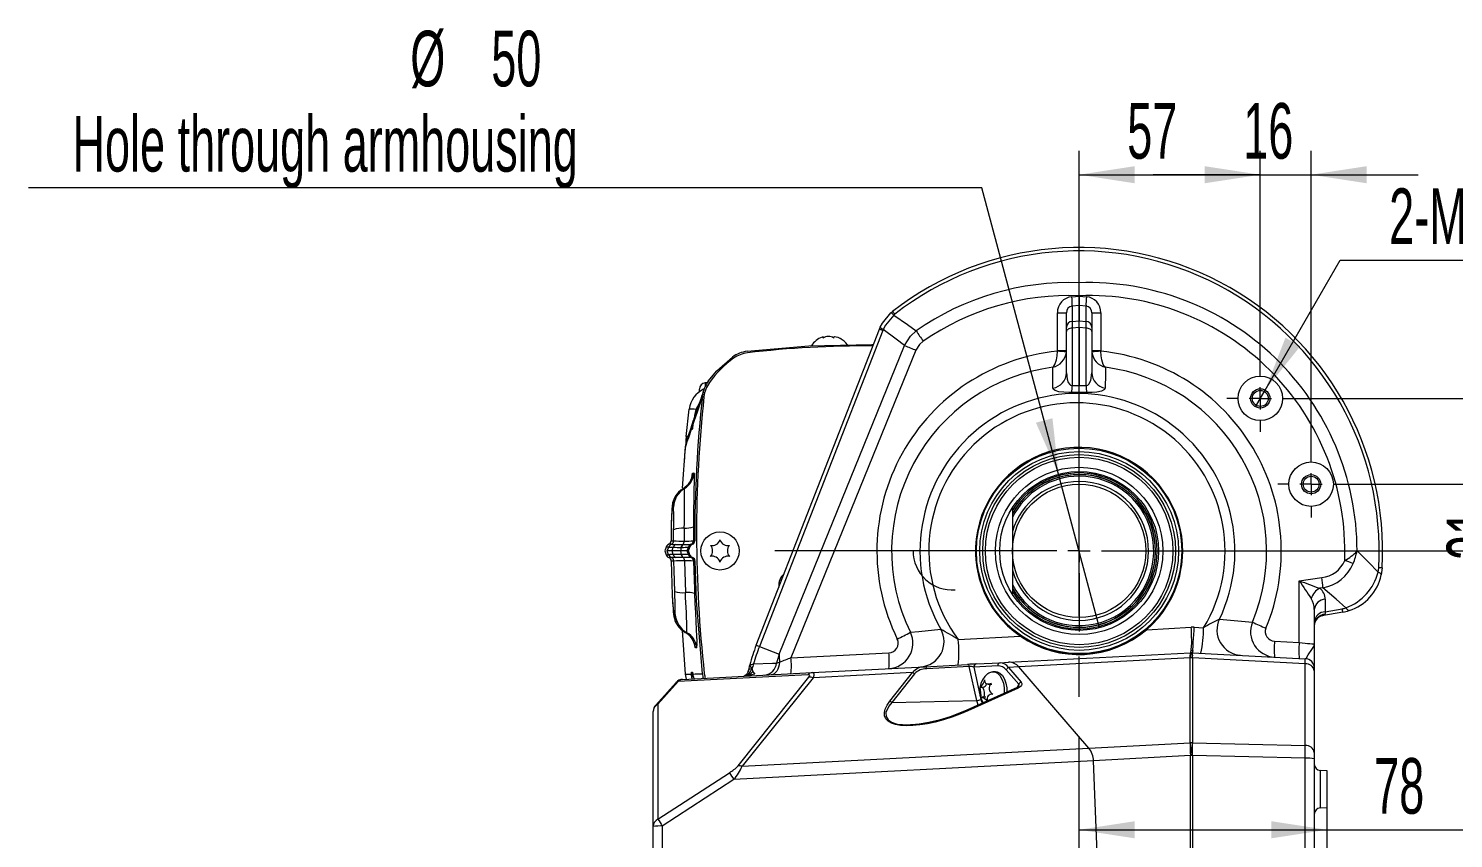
# Model space of a CAD drawing. Header units: millimetres. Extents: x 26 to 585, y 36 to 406.
# Drawn here: x 445.2 to 534.8, y 347.5 to 398.5 of the extents above; entities that cross this region are included whole.
import ezdxf

# ---------------------------------------------------------------- set-up
doc = ezdxf.new("R2010")
doc.units = ezdxf.units.MM
doc.linetypes.add('CENTERX2', pattern=[20.32, 12.7, -2.54, 2.54, -2.54])
doc.styles.add('SLDTEXTSTYLE0', font='TXT', dxfattribs={"width": 0.605})
doc.dimstyles.new('SLDDIMSTYLE10', dxfattribs={"dimtxt": 3.5, "dimasz": 3.5, "dimexe": 0, "dimexo": 0.0625, "dimgap": 0.875, "dimtad": 1, "dimtoh": 1, "dimlfac": 5, "dimrnd": 1e-09, "dimzin": 12, "dimdsep": 46, "dimtxsty": 'SLDTEXTSTYLE0', "dimsah": 1, "dimcen": 0.09, "dimadec": 0, "dimazin": 0, "dimtfac": 1, "dimtdec": 3, "dimtofl": 0, "dimtmove": 0, "dimatfit": 3, "dimfxl": 1, "dimfrac": 2, "dimtolj": 1, "dimtzin": 12, "dimarcsym": 0})
doc.dimstyles.new('SLDDIMSTYLE11', dxfattribs={"dimtxt": 3.5, "dimasz": 3.5, "dimexe": 0, "dimexo": 0.0625, "dimgap": 0.875, "dimtad": 0, "dimtih": 1, "dimtoh": 1, "dimlfac": 5, "dimrnd": 1e-09, "dimzin": 12, "dimdsep": 46, "dimtxsty": 'SLDTEXTSTYLE0', "dimblk1": 'NONE', "dimsah": 1, "dimcen": 0, "dimadec": 0, "dimazin": 0, "dimtfac": 1, "dimtdec": 3, "dimtmove": 0, "dimatfit": 3, "dimldrblk": 'NONE', "dimfxl": 1, "dimfrac": 2, "dimtolj": 1, "dimtzin": 12, "dimarcsym": 0})
doc.dimstyles.new('SLDDIMSTYLE12', dxfattribs={"dimtxt": 3.5, "dimasz": 3.5, "dimexe": 0, "dimexo": 0.0625, "dimgap": 0.875, "dimtad": 1, "dimtoh": 1, "dimlfac": 5, "dimrnd": 1e-09, "dimzin": 12, "dimdsep": 46, "dimtxsty": 'SLDTEXTSTYLE0', "dimsah": 1, "dimcen": 0.09, "dimadec": 0, "dimazin": 0, "dimtfac": 1, "dimtdec": 3, "dimtofl": 0, "dimtmove": 0, "dimatfit": 3, "dimfxl": 1, "dimfrac": 2, "dimtolj": 1, "dimtzin": 12, "dimarcsym": 0})

# ---------------------------------------------------------------- blocks, each defined once
blk = doc.blocks.new('*D56')
at = {"color": 7, "linetype": 'Continuous', "lineweight": 0, "transparency": 16777216}
for p, q in [((526.88, 334.937), (526.88, 349.528)), ((511.28, 348.028), (526.88, 348.028)), ((526.88, 348.028), (536.782, 348.028))]:
    blk.add_line(p, q, dxfattribs=at)
for points in [[(511.28, 348.028), (514.78, 347.49), (514.78, 348.567)], [(526.88, 348.028), (523.38, 348.567), (523.38, 347.49)]]:
    blk.add_solid(points, dxfattribs=at)
at = {"color": 7, "linetype": 'Continuous', "lineweight": 0, "transparency": 16777216, "insert": (529.849, 352.54), "char_height": 3.5, "attachment_point": 1, "style": 'SLDTEXTSTYLE0'}
blk.add_mtext('78', dxfattribs=at)
blk = doc.blocks.new('*D57')
at = {"color": 7, "linetype": 'Continuous', "lineweight": 0, "transparency": 16777216}
for p, q in [((505.161, 388.443), (445.164, 388.443)), ((509.988, 370.409), (505.161, 388.443)), ((512.573, 360.749), (509.988, 370.409))]:
    blk.add_line(p, q, dxfattribs=at)
blk.add_solid([(509.988, 370.409), (509.603, 373.929), (508.563, 373.651)], dxfattribs=at)
at = {"color": 7, "linetype": 'Continuous', "lineweight": 0, "transparency": 16777216, "char_height": 3.5, "attachment_point": 1, "style": 'SLDTEXTSTYLE0'}
for s, insert in [('%%c', (469.191, 398.321)), ('50', (474.288, 398.321)), (' Hole through armhousing', (447.148, 392.955))]:
    blk.add_mtext(s, dxfattribs=dict(at, insert=insert))
blk = doc.blocks.new('_NONE')
blk = doc.blocks.new('*D58')
at = {"color": 7, "linetype": 'Continuous', "lineweight": 0, "transparency": 16777216}
for p, q in [((511.28, 385.575), (511.28, 390.759)), ((522.68, 377.279), (522.68, 390.759)), ((511.28, 389.259), (522.68, 389.259))]:
    blk.add_line(p, q, dxfattribs=at)
for points in [[(511.28, 389.259), (514.78, 388.72), (514.78, 389.797)], [(522.68, 389.259), (519.18, 389.797), (519.18, 388.72)]]:
    blk.add_solid(points, dxfattribs=at)
at = {"color": 7, "linetype": 'Continuous', "lineweight": 0, "transparency": 16777216, "insert": (514.307, 393.77), "char_height": 3.5, "attachment_point": 1, "style": 'SLDTEXTSTYLE0'}
blk.add_mtext('57', dxfattribs=at)
blk = doc.blocks.new('*D59')
at = {"color": 7, "linetype": 'Continuous', "lineweight": 0, "transparency": 16777216}
for p, q in [((538.922, 369.779), (538.922, 376.51)), ((527.98, 369.779), (540.422, 369.779)), ((538.922, 365.579), (538.922, 369.779)), ((531.597, 365.579), (540.422, 365.579)), ((538.922, 365.579), (538.922, 358.848))]:
    blk.add_line(p, q, dxfattribs=at)
for points in [[(538.922, 369.779), (539.461, 373.279), (538.384, 373.279)], [(538.922, 365.579), (538.384, 362.079), (539.461, 362.079)]]:
    blk.add_solid(points, dxfattribs=at)
at = {"color": 7, "linetype": 'Continuous', "lineweight": 0, "transparency": 16777216, "insert": (534.41, 365.006), "char_height": 3.5, "attachment_point": 1, "rotation": 90, "style": 'SLDTEXTSTYLE0'}
blk.add_mtext('21', dxfattribs=at)
blk = doc.blocks.new('SW_SYMBOL_HOLE_DEPTH')
at = {"color": 0, "linetype": 'Continuous', "lineweight": 0}
for p, q in [((0, 875), (800, 875)), ((400, 875), (400, 75)), ((100, 555), (400, 75)), ((700, 555), (400, 75))]:
    blk.add_line(p, q, dxfattribs=at)
blk = doc.blocks.new('SW_SYMBOL_HOLE_SPOT')
at = {"color": 0, "linetype": 'Continuous', "lineweight": 0}
for p, q in [((0, 875), (0, 75)), ((1600, 75), (1600, 875)), ((0, 75), (1600, 75))]:
    blk.add_line(p, q, dxfattribs=at)
blk = doc.blocks.new('*D60')
at = {"color": 7, "linetype": 'Continuous', "lineweight": 0, "transparency": 16777216}
for p, q in [((522.983, 375.703), (527.703, 383.879)), ((527.703, 383.879), (584.605, 383.879)), ((522.378, 374.655), (522.983, 375.703))]:
    blk.add_line(p, q, dxfattribs=at)
blk.add_solid([(522.983, 375.703), (525.199, 378.465), (524.266, 379.003)], dxfattribs=at)
at = {"color": 7, "linetype": 'Continuous', "lineweight": 0, "transparency": 16777216, "xscale": 0.004511737089201878, "yscale": 0.004511737089201878, "zscale": 0.004511737089201878}
for name, p in [('SW_SYMBOL_HOLE_DEPTH', (541.743, 384.385)), ('SW_SYMBOL_HOLE_SPOT', (551.925, 384.385)), ('SW_SYMBOL_HOLE_DEPTH', (571.506, 384.385))]:
    blk.add_blockref(name, p, dxfattribs=at)
at = {"color": 7, "linetype": 'Continuous', "lineweight": 0, "transparency": 16777216, "char_height": 3.5, "attachment_point": 1, "style": 'SLDTEXTSTYLE0'}
for s, insert in [('2-M6', (530.791, 388.401)), ('12', (546.577, 388.401)), ('%%c', (561.056, 388.391)), ('14', (566.159, 388.401)), ('3.6', (576.341, 388.401))]:
    blk.add_mtext(s, dxfattribs=dict(at, insert=insert))
blk = doc.blocks.new('*D62')
at = {"color": 7, "linetype": 'Continuous', "lineweight": 0, "transparency": 16777216}
for p, q in [((522.68, 377.279), (522.68, 390.758)), ((525.88, 371.879), (525.88, 390.758)), ((522.68, 389.258), (515.949, 389.258)), ((522.68, 389.258), (525.88, 389.258)), ((525.88, 389.258), (532.611, 389.258))]:
    blk.add_line(p, q, dxfattribs=at)
for points in [[(522.68, 389.258), (519.18, 389.797), (519.18, 388.72)], [(525.88, 389.258), (529.38, 388.72), (529.38, 389.797)]]:
    blk.add_solid(points, dxfattribs=at)
at = {"color": 7, "linetype": 'Continuous', "lineweight": 0, "transparency": 16777216, "insert": (521.607, 393.77), "char_height": 3.5, "attachment_point": 1, "style": 'SLDTEXTSTYLE0'}
blk.add_mtext('16', dxfattribs=at)
blk = doc.blocks.new('*D63')
at = {"color": 7, "linetype": 'Continuous', "lineweight": 0, "transparency": 16777216}
for p, q in [((546.256, 375.179), (546.256, 381.91)), ((524.78, 375.179), (547.756, 375.179)), ((546.256, 369.779), (546.256, 375.179)), ((527.98, 369.779), (547.756, 369.779)), ((546.256, 369.779), (546.256, 363.048))]:
    blk.add_line(p, q, dxfattribs=at)
for points in [[(546.256, 375.179), (546.794, 378.679), (545.717, 378.679)], [(546.256, 369.779), (545.717, 366.279), (546.794, 366.279)]]:
    blk.add_solid(points, dxfattribs=at)
at = {"color": 7, "linetype": 'Continuous', "lineweight": 0, "transparency": 16777216, "insert": (541.744, 369.806), "char_height": 3.5, "attachment_point": 1, "rotation": 90, "style": 'SLDTEXTSTYLE0'}
blk.add_mtext('27', dxfattribs=at)
blk = doc.blocks.new('SW_CENTERMARKSYMBOL_14')
at = {"color": 0, "linetype": 'Continuous', "lineweight": 0}
for p, q in [((0, 1.4), (0, 19.996)), ((-1.4, 0), (-19.155, 0)), ((0, 0), (-0.7, 0)), ((0, 0), (0, 0.7)), ((0, 0), (0, -0.7)), ((0, 0), (0.7, 0)), ((1.4, 0), (20.316, 0)), ((0, -1.4), (0, -5.073))]:
    blk.add_line(p, q, dxfattribs=at)
blk = doc.blocks.new('SW_CENTERMARKSYMBOL_15')
at = {"color": 0, "linetype": 'Continuous', "lineweight": 0}
for p, q in [((0, 1.4), (0, 2.1)), ((-1.4, 0), (-2.1, 0)), ((0, 0), (-0.7, 0)), ((0, 0), (0, 0.7)), ((0, 0), (0, -0.7)), ((0, 0), (0.7, 0)), ((1.4, 0), (2.1, 0)), ((0, -1.4), (0, -2.1))]:
    blk.add_line(p, q, dxfattribs=at)
blk = doc.blocks.new('SW_CENTERMARKSYMBOL_16')
at = {"color": 0, "linetype": 'Continuous', "lineweight": 0}
for p, q in [((0, 1.4), (0, 2.1)), ((-1.4, 0), (-2.1, 0)), ((0, 0), (-0.7, 0)), ((0, 0), (0, 0.7)), ((0, 0), (0, -0.7)), ((0, 0), (0.7, 0)), ((1.4, 0), (2.1, 0)), ((0, -1.4), (0, -2.1))]:
    blk.add_line(p, q, dxfattribs=at)

msp = doc.modelspace()

# ---------------------------------------------------------------- linework, layer by layer
at = {"color": 7, "linetype": 'Continuous', "lineweight": 15}
for p, q in [((511.280059, 381.636798), (511.280059, 382.457956)), ((510.824305, 381.576866), (511.280059, 381.612554)), ((511.280059, 381.636798), (511.280059, 381.612554)), ((511.280059, 381.612554), (511.735813, 381.576866)), ((511.280059, 381.612554), (511.280059, 381.026253)), ((499.438585, 380.561441), (499.545053, 380.648985)), ((499.678388, 380.477756), (499.61785, 380.428105)), ((509.91146, 380.568579), (510.480059, 380.568579)), ((509.91146, 378.187105), (509.91146, 380.568579)), ((510.480059, 379.639864), (510.480059, 380.568579)), ((511.280059, 381.026253), (510.845197, 380.992204)), ((510.845197, 380.992204), (510.845197, 380.029648)), ((511.280059, 381.026253), (511.280059, 380.063623)), ((511.714921, 380.992204), (511.280059, 381.026253)), ((511.714921, 380.029648), (511.714921, 380.992204)), ((512.080059, 380.568579), (512.080059, 379.639864)), ((512.080059, 380.568579), (512.648657, 380.568579)), ((512.648657, 380.568579), (512.648657, 378.187105)), ((490.960224, 359.649159), (498.720254, 379.54247)), ((498.922434, 379.463598), (491.162393, 359.570265)), ((510.480059, 379.386216), (510.480059, 379.639864)), ((510.480059, 376.797408), (510.480059, 379.386216)), ((510.845197, 380.029648), (511.280059, 380.063623)), ((511.280059, 379.640892), (510.845197, 379.606902)), ((510.845197, 379.606902), (510.845197, 375.983715)), ((511.280059, 379.640892), (511.280059, 380.063623)), ((511.280059, 380.063623), (511.714921, 380.029648)), ((511.714921, 379.606902), (511.280059, 379.640892)), ((511.280059, 379.640892), (511.280059, 375.986472)), ((511.714921, 375.983715), (511.714921, 379.606902)), ((512.080059, 379.639864), (512.080059, 379.386216)), ((512.080059, 379.386216), (512.080059, 376.797408)), ((492.410477, 359.083235), (500.299386, 378.510326)), ((495.193318, 378.989503), (495.193318, 379.043475)), ((501.010196, 378.212645), (493.148234, 358.851909)), ((509.909794, 378.149822), (509.91146, 378.187105)), ((509.91146, 378.187105), (510.480059, 378.187105)), ((512.080059, 378.187105), (512.648657, 378.187105)), ((512.648657, 378.187105), (512.650324, 378.149822)), ((487.38006, 375.59621), (487.38006, 375.760242)), ((487.873359, 376.167252), (487.753552, 376.15937)), ((511.280059, 375.558153), (511.280059, 375.986472)), ((511.280059, 375.558153), (510.804593, 375.558354)), ((511.755525, 375.558354), (511.280059, 375.558153)), ((486.558398, 372.773364), (486.746753, 374.503195)), ((486.312594, 369.523093), (486.499017, 372.140869)), ((507.077336, 368.287876), (507.080059, 368.079163)), ((507.080059, 368.079163), (507.080059, 363.079153)), ((485.609215, 366.873301), (485.604189, 366.218723)), ((485.609688, 366.913043), (485.609215, 366.873301)), ((485.763233, 366.639115), (485.764252, 366.916992)), ((487.00529, 367.096878), (487.00404, 366.219774)), ((485.455241, 365.99715), (485.455556, 365.99724)), ((485.616408, 365.997851), (485.618217, 365.997612)), ((485.763518, 366.219543), (485.763233, 366.639115)), ((486.341912, 365.989111), (486.367647, 365.989134)), ((486.856548, 365.997694), (486.858245, 365.997992)), ((485.287439, 365.823686), (485.198446, 365.579165)), ((485.198446, 365.579165), (485.286109, 365.338266)), ((485.286009, 365.339696), (485.287327, 365.339257)), ((485.288708, 365.822747), (485.287316, 365.822218)), ((485.362681, 365.579165), (485.451516, 365.823284)), ((485.671984, 365.579165), (485.362681, 365.579165)), ((485.449461, 365.340687), (485.362681, 365.579165)), ((485.448592, 365.340248), (485.449461, 365.340687)), ((485.451516, 365.823284), (485.450613, 365.823828)), ((485.459633, 365.162588), (485.458927, 365.162775)), ((485.623969, 365.163222), (485.622309, 365.163013)), ((485.671984, 365.579165), (485.741619, 365.809902)), ((486.224212, 365.579165), (485.671984, 365.579165)), ((485.740636, 365.351677), (485.671984, 365.579165)), ((486.224212, 365.579165), (486.26709, 365.80421)), ((486.603709, 365.579165), (486.224212, 365.579165)), ((486.266725, 365.356028), (486.224212, 365.579165)), ((486.245215, 365.356043), (486.266725, 365.356028)), ((486.370133, 365.170039), (486.353386, 365.170039)), ((486.603709, 365.579165), (486.692859, 365.82414)), ((486.656383, 365.579165), (486.603709, 365.579165)), ((486.69054, 365.340553), (486.603709, 365.579165)), ((486.694474, 365.579165), (486.685967, 365.579165)), ((486.688558, 365.341127), (486.69054, 365.340553)), ((486.692859, 365.82414), (486.690853, 365.823492)), ((486.694474, 365.579165), (486.783866, 365.824759)), ((486.781124, 365.341089), (486.694474, 365.579165)), ((486.864714, 365.163162), (486.86301, 365.163423)), ((486.864714, 365.163162), (486.95611, 365.163401)), ((504.796555, 365.116373), (504.780059, 365.579165)), ((504.883907, 364.421904), (504.844842, 364.663742)), ((530.09801, 364.245392), (530.133579, 364.524744)), ((530.350259, 364.512637), (530.292522, 364.071369)), ((525.132395, 363.701857), (526.554879, 363.899588)), ((525.132395, 359.816812), (525.132395, 363.701857)), ((526.626766, 363.254212), (526.425854, 363.226294)), ((507.080059, 363.079153), (507.077336, 362.87044)), ((526.766304, 362.537309), (526.766304, 361.750506)), ((526.080059, 361.89194), (526.080059, 359.717473)), ((527.875703, 361.725688), (526.554197, 361.492768)), ((526.766304, 361.750506), (527.838031, 361.939415)), ((486.499017, 357.817448), (486.313105, 360.573433)), ((515.516872, 360.623374), (518.335591, 360.771097)), ((518.524001, 360.771097), (519.114066, 360.74017)), ((503.673063, 360.002659), (507.584476, 360.207654)), ((523.580253, 359.89815), (525.132395, 359.816812)), ((526.080059, 359.717473), (526.080059, 358.199142)), ((491.162393, 359.570265), (492.410477, 359.083235)), ((493.148234, 358.851909), (499.306131, 359.174631)), ((506.838585, 358.570754), (518.283256, 359.170541)), ((518.259585, 358.840383), (507.484777, 358.275696)), ((518.271466, 358.83975), (518.259585, 358.840383)), ((518.271466, 353.50094), (518.271466, 358.83975)), ((518.324171, 359.317586), (518.437962, 359.317586)), ((518.408862, 359.170541), (518.420743, 359.169923)), ((518.420743, 359.169923), (525.511461, 358.79831)), ((518.420743, 358.840823), (518.420743, 353.502013)), ((525.511461, 358.46921), (518.420743, 358.840823)), ((486.326054, 357.49574), (494.488562, 357.923522)), ((486.569703, 357.508503), (486.499017, 357.817448)), ((490.6848, 358.158216), (490.738552, 357.999369)), ((492.236231, 358.512737), (492.427651, 358.571626)), ((494.488562, 357.923522), (501.571081, 358.294703)), ((500.802697, 357.925497), (494.539866, 357.597276)), ((499.367049, 356.120668), (500.802697, 357.925497)), ((500.921728, 357.849106), (499.486081, 356.044277)), ((501.571081, 358.294703), (504.253829, 358.435295)), ((504.368915, 358.303882), (501.686167, 358.163282)), ((504.838604, 356.160126), (504.368915, 358.303882)), ((506.158037, 358.343184), (504.65683, 358.264506)), ((504.806067, 358.464241), (506.307274, 358.542904)), ((506.013759, 357.979156), (505.854055, 357.979156)), ((506.307274, 358.542904), (506.838585, 358.570754)), ((507.483864, 357.184604), (506.696529, 358.0973)), ((507.484777, 358.275696), (506.841822, 358.241997)), ((506.841822, 358.241997), (507.629156, 357.329294)), ((511.89312, 353.165425), (507.484777, 358.275696)), ((525.511461, 353.334509), (525.511461, 358.46921)), ((526.080059, 358.199142), (526.080059, 358.034588)), ((526.080059, 358.034588), (526.080059, 352.899886)), ((484.634172, 355.879351), (485.911567, 357.298039)), ((486.051919, 357.360683), (484.774523, 355.941996)), ((494.214427, 357.788466), (486.051919, 357.360683)), ((489.81392, 352.052077), (494.277567, 357.62731)), ((494.539866, 357.597276), (490.076222, 352.022037)), ((507.378247, 356.981933), (504.218193, 355.561152)), ((507.445848, 356.944218), (504.285794, 355.52343)), ((505.044713, 357.000448), (505.214181, 357.000448)), ((505.551334, 357.192755), (505.782374, 357.192755)), ((499.486081, 356.044277), (504.838604, 356.160126)), ((505.414679, 356.365576), (505.183639, 356.365576)), ((484.480057, 348.233394), (484.480057, 355.477869)), ((484.774523, 355.941996), (484.774523, 348.697521)), ((500.668151, 354.63655), (500.847536, 354.648031)), ((511.89312, 353.165425), (518.259585, 353.499077)), ((518.259585, 353.499077), (518.271466, 353.50094)), ((518.420743, 353.502013), (525.511461, 353.334509)), ((490.076222, 352.022037), (511.89312, 353.165425)), ((518.283256, 352.693602), (512.184206, 352.373972)), ((518.283256, 346.724398), (518.283256, 352.693602)), ((518.420743, 352.69548), (518.408862, 352.693602)), ((518.408862, 352.693602), (518.408862, 346.724398)), ((525.511461, 352.527961), (518.420743, 352.69548)), ((525.511461, 346.371732), (525.511461, 352.527961)), ((526.080059, 352.899886), (526.080059, 352.496609)), ((526.080059, 352.496609), (526.080059, 344.094053)), ((484.774523, 348.697521), (489.276264, 351.62054)), ((512.184206, 352.373972), (489.550401, 351.18778)), ((512.718225, 339.391775), (512.184206, 352.373972)), ((526.88006, 351.737238), (526.459124, 351.759292)), ((526.88006, 349.421084), (526.88006, 351.737238)), ((489.550401, 351.18778), (485.048656, 348.264754)), ((526.459124, 349.399023), (526.88006, 349.421084)), ((484.480057, 338.448599), (484.480057, 348.233394)), ((485.048656, 348.264754), (485.048656, 338.479951))]:
    msp.add_line(p, q, dxfattribs=at)
at = {"color": 8, "linetype": 'Continuous', "lineweight": 15}
for p, q in [((487.753552, 376.15937), (487.753552, 375.950903)), ((486.939319, 373.269215), (486.930866, 373.21724)), ((485.455556, 365.99724), (485.455934, 365.997374)), ((486.959828, 357.873931), (486.947641, 357.940219)), ((504.65683, 358.264506), (505.037102, 356.528878)), ((507.382719, 356.984354), (507.483864, 357.184604)), ((504.918271, 355.875909), (504.838604, 356.160126)), ((505.050262, 356.468811), (505.102928, 356.228433)), ((505.102928, 356.228433), (505.169283, 355.988763)), ((526.459124, 351.759292), (526.459124, 349.399023))]:
    msp.add_line(p, q, dxfattribs=at)
at = {"color": 7, "linetype": 'CENTERX2', "lineweight": 0}
msp.add_line((511.280059, 300.52092), (511.280059, 371.616287), dxfattribs=at)
at = {"color": 7, "linetype": 'Continuous', "lineweight": 15, "flags": 128}
for points in [[(498.769726, 379.660606), (498.90537, 379.922479), (499.438585, 380.561441)], [(499.61785, 380.428105), (499.08803, 379.786625), (498.949072, 379.527211)], [(499.545053, 380.648985), (499.547201, 380.646229), (499.553634, 380.637973), (499.564313, 380.624249), (499.579176, 380.605161), (499.598137, 380.580813), (499.621086, 380.551353), (499.647889, 380.516916), (499.678388, 380.477756)], [(499.61785, 380.428105), (500.46939, 379.833966), (501.031021, 379.438177)], [(498.720254, 379.54247), (498.744263, 379.601851), (498.769726, 379.660606)], [(498.720254, 379.54247), (498.723512, 379.541188), (498.733265, 379.537389), (498.749458, 379.53107), (498.771996, 379.522294), (498.800748, 379.511073), (498.835546, 379.497498), (498.876186, 379.481643), (498.922434, 379.463598)], [(498.949072, 379.527211), (498.935362, 379.495576), (498.922434, 379.463598)], [(500.299386, 378.510326), (499.77218, 378.910988), (498.949072, 379.527211)], [(500.299386, 378.510326), (500.6704, 379.097745), (501.031021, 379.438177)], [(510.845197, 379.606902), (510.772323, 379.599556), (510.703143, 379.584893), (510.64003, 379.563421), (510.585148, 379.535883), (510.540378, 379.503205), (510.507256, 379.466504), (510.486917, 379.42706), (510.480059, 379.386216)], [(512.080059, 379.386216), (512.073201, 379.42706), (512.052862, 379.466504), (512.01974, 379.503205), (511.97497, 379.535883), (511.920087, 379.563421), (511.856974, 379.584893), (511.787795, 379.599556), (511.714921, 379.606902)], [(490.390424, 378.145635), (494.264575, 378.486931), (498.230336, 378.575742), (498.341251, 378.570869)], [(495.104533, 379.042744), (495.12252, 379.050642), (495.177025, 379.060566), (495.193307, 379.043057), (495.175567, 379.000068), (495.156519, 378.972053)], [(495.85022, 378.978595), (495.860313, 379.045844), (495.910051, 379.067123), (495.995283, 379.060179), (496.099532, 379.028097), (496.22001, 378.972679), (496.278213, 378.939956)], [(501.465747, 378.77956), (501.235827, 378.576189), (501.010196, 378.212645)], [(487.938063, 376.26256), (488.475613, 376.916066), (489.463831, 377.78461)], [(509.619186, 377.137393), (509.620226, 377.138108), (509.620429, 377.138242), (509.620958, 377.138614), (509.62203, 377.13936), (509.623749, 377.140552), (509.626505, 377.142548), (509.630917, 377.145827), (509.637969, 377.15137), (509.649218, 377.160981), (509.667119, 377.178281), (509.695557, 377.211183), (509.761045, 377.316996), (509.859546, 377.607316), (509.898933, 377.855658), (509.909794, 378.149822)], [(512.940932, 377.137393), (512.939891, 377.138108), (512.939689, 377.138242), (512.93916, 377.138614), (512.938088, 377.13936), (512.936368, 377.140552), (512.933613, 377.142548), (512.929201, 377.145827), (512.922149, 377.15137), (512.910899, 377.160981), (512.892998, 377.178281), (512.86456, 377.211183), (512.799073, 377.316996), (512.700572, 377.607316), (512.661185, 377.855658), (512.650324, 378.149822)], [(509.635023, 375.831604), (509.629554, 376.251504), (509.619186, 377.137393)], [(510.480059, 376.797408), (510.520622, 376.394927), (510.597492, 376.176104), (510.691677, 376.04931), (510.740199, 376.013726), (510.791467, 375.991806), (510.845197, 375.983715)], [(511.714921, 375.983715), (511.76515, 375.990838), (511.819977, 376.013756), (511.893266, 376.07418), (512.014271, 376.302078), (512.080059, 376.797408)], [(512.940932, 377.137393), (512.936207, 376.718014), (512.925094, 375.831604)], [(487.693131, 375.810191), (487.691, 375.804484), (487.687256, 375.793949), (487.678636, 375.769079), (487.66367, 375.72553), (487.641046, 375.659503), (487.609983, 375.568725), (487.570051, 375.451959), (487.523599, 375.316083), (487.468906, 375.15606), (487.40606, 374.972142), (487.335259, 374.764919), (487.25682, 374.535285), (487.17121, 374.28464), (487.087954, 374.040827)], [(510.804593, 375.558354), (510.633268, 375.555739), (510.314836, 375.564232), (510.013737, 375.597656), (509.76706, 375.670589), (509.667329, 375.745058), (509.635023, 375.831604)], [(510.845197, 375.983715), (511.062604, 375.987604), (511.280059, 375.986472)], [(511.280059, 375.986472), (511.497514, 375.987604), (511.714921, 375.983715)], [(512.925094, 375.831604), (512.887469, 375.738755), (512.680617, 375.62827), (512.392241, 375.576258), (512.099006, 375.557862), (511.755525, 375.558354)], [(487.57169, 375.310302), (487.557462, 375.267908), (487.527883, 375.180259), (487.448994, 374.947093), (487.258274, 374.383963), (487.035528, 373.726085), (486.974746, 373.546481)], [(487.367578, 374.859512), (487.360548, 374.852538), (487.169504, 374.489389)], [(487.169504, 374.489389), (487.084447, 374.093808), (487.08814, 374.041378)], [(486.887474, 373.288527), (486.68965, 372.703574), (486.600666, 372.44048), (486.527393, 372.224137), (486.499017, 372.140869)], [(486.977883, 373.719886), (486.907272, 373.51308), (486.797137, 373.190522), (486.714365, 372.948088), (486.655686, 372.776225), (486.625554, 372.687973)], [(486.886509, 373.217702), (486.885548, 373.220742), (486.887474, 373.288527)], [(486.930866, 373.21724), (486.916287, 373.217389), (486.886509, 373.217702)], [(486.975581, 373.555675), (486.969207, 373.498693), (486.95234, 373.356916), (486.942645, 373.284139), (486.940192, 373.268485), (486.941394, 373.274244), (486.945095, 373.289086), (486.95242, 373.31263), (486.954548, 373.317458)], [(486.499017, 372.140869), (486.61935, 372.666791), (486.629613, 372.685775)], [(486.955896, 370.467663), (487.001609, 370.476946), (487.041826, 370.485112)], [(486.92669, 370.280839), (486.927003, 370.283082), (486.922685, 370.26038), (486.910552, 370.209381), (486.885291, 370.127596), (486.836089, 370.009079), (486.749362, 369.858347), (486.622382, 369.701385), (486.452434, 369.554736), (486.357981, 369.501136)], [(486.362092, 369.496345), (486.406539, 369.504586), (486.449866, 369.512632)], [(486.10967, 369.303241), (486.002153, 369.195901), (485.881303, 369.031764), (485.79344, 368.869506), (485.734858, 368.720248), (485.700714, 368.598558), (485.682439, 368.508145), (485.671692, 368.436217), (485.663362, 368.361853), (485.653717, 368.244394), (485.64269, 368.060209), (485.632854, 367.84514), (485.623412, 367.577813), (485.615643, 367.28134), (485.610109, 366.969585), (485.609535, 366.908468)], [(485.757781, 368.339814), (485.713355, 368.332408), (485.667784, 368.324831)], [(486.432495, 367.014803), (486.431213, 366.309248), (486.431565, 366.201617)], [(485.604189, 366.218723), (485.614417, 366.218783), (485.654948, 366.218984), (485.763518, 366.219543)], [(486.858245, 365.997992), (486.866752, 365.998015), (486.900093, 365.998126), (486.904409, 365.998134), (486.916747, 365.998171), (486.948466, 365.998268)], [(487.00404, 366.219774), (487.012502, 366.219804), (487.044295, 366.219975), (487.094619, 366.220236)], [(485.451516, 365.823284), (485.459659, 365.821026), (485.511525, 365.816846), (485.620536, 365.812734), (485.741619, 365.809895), (485.741614, 365.809895)], [(485.622309, 365.163013), (485.613939, 365.162991), (485.551043, 365.162812), (485.533161, 365.162767), (485.506307, 365.162708), (485.459633, 365.162588)], [(486.245215, 365.356043), (486.157822, 365.355573), (485.941958, 365.353986), (485.741522, 365.351692), (485.740636, 365.351677), (485.740645, 365.351677)], [(486.26709, 365.80421), (486.267079, 365.80421), (486.233767, 365.804158)], [(504.844842, 364.663742), (504.784408, 365.341425), (504.780059, 365.579165)], [(517.780059, 365.579165), (517.744451, 364.899732), (517.699274, 364.557564)], [(528.770637, 365.579963), (529.491978, 364.86423), (530.09801, 364.245392)], [(485.775717, 364.94334), (485.766228, 364.943288), (485.727258, 364.943102), (485.611923, 364.942513)], [(485.828564, 363.026835), (485.78723, 364.350006), (485.775717, 364.94334)], [(486.444188, 364.958569), (486.458363, 364.266872), (486.50147, 362.95817)], [(487.110524, 364.944063), (487.109592, 364.944063), (487.093933, 364.943981), (487.017475, 364.943601)], [(487.017475, 364.943601), (487.066025, 363.200687), (487.078125, 362.902939)], [(487.57169, 357.848011), (487.20018, 362.455144), (487.110524, 364.944063)], [(530.292522, 364.071369), (530.292498, 364.089206), (530.28534, 364.108406), (530.271094, 364.128865), (530.249844, 364.150449), (530.221719, 364.17304), (530.186892, 364.196479), (530.145573, 364.220641), (530.09801, 364.245392)], [(530.350259, 364.512637), (530.346768, 364.512823), (530.336315, 364.513412), (530.318959, 364.514388), (530.294806, 364.515737), (530.263992, 364.51745), (530.226698, 364.519536), (530.183144, 364.52198), (530.133579, 364.524744)], [(528.074546, 361.997843), (527.462999, 362.540468), (526.626766, 363.254212)], [(485.668583, 362.941585), (485.675071, 362.787053), (485.690298, 362.486876), (485.706998, 362.209059), (485.724364, 361.96363), (485.741897, 361.756384), (485.761242, 361.577079), (485.780375, 361.451961), (485.807119, 361.331746), (485.845588, 361.208342), (485.909697, 361.058391), (486.017676, 360.876813), (486.061001, 360.824883)], [(487.078125, 362.902939), (487.105906, 362.281941), (487.134777, 361.68766), (487.163199, 361.135557), (487.189075, 360.643104), (487.210374, 360.224321), (487.225264, 359.890677), (487.227407, 359.81594)], [(485.767685, 361.60104), (485.817986, 361.591592), (485.867169, 361.582339)], [(526.551601, 361.492082), (526.555458, 361.492976), (526.554706, 361.492887)], [(526.749946, 361.604109), (526.712205, 361.545503), (526.589625, 361.499652), (526.554197, 361.492768)], [(526.766304, 361.750506), (526.759979, 361.693904), (526.754514, 361.644983), (526.749946, 361.604109)], [(527.875703, 361.725688), (527.875096, 361.72913), (527.873278, 361.739442), (527.87026, 361.756563), (527.866062, 361.78039), (527.860705, 361.810781), (527.854221, 361.847564), (527.846648, 361.890532), (527.838031, 361.939415)], [(528.269896, 361.823082), (528.251926, 361.821152), (528.231841, 361.826181), (528.209761, 361.838139), (528.185824, 361.856952), (528.160174, 361.882508), (528.132964, 361.914649), (528.104365, 361.953161), (528.074546, 361.997843)], [(500.666942, 360.456005), (501.201706, 360.507749), (502.578857, 360.649779)], [(520.111686, 361.293033), (520.811996, 361.222759), (522.18213, 361.094519)], [(486.597492, 360.433005), (486.547131, 360.441491), (486.49562, 360.450171)], [(490.960224, 359.649159), (491.011962, 359.62896), (491.162393, 359.570265)], [(525.132395, 359.816812), (525.319864, 359.797157), (525.498718, 359.778419), (525.662537, 359.761253), (525.805433, 359.746262), (525.922276, 359.734021), (526.008869, 359.724939), (526.062099, 359.719358), (526.080059, 359.717473)], [(525.511461, 358.79831), (525.579164, 358.858347), (525.691895, 359.03015), (525.933745, 359.373212), (526.050456, 359.574422), (526.071539, 359.641731), (526.080055, 359.716154), (526.080059, 359.717473)], [(487.221103, 359.48056), (487.164777, 359.489202), (487.117242, 359.496489)], [(518.283657, 359.170571), (518.302861, 359.208092), (518.324171, 359.317586)], [(518.437962, 359.317586), (518.425098, 359.207287), (518.408862, 359.170541)], [(486.885807, 357.827425), (486.882847, 357.895851), (486.885207, 357.940696)], [(486.885207, 357.940696), (486.905597, 357.94054), (486.947641, 357.940219)], [(486.933334, 357.526302), (486.892479, 357.751347), (486.885807, 357.827425)], [(486.947641, 357.940219), (486.953076, 357.925132), (486.96894, 357.829735)], [(490.441684, 357.9612), (490.439013, 357.951477), (490.41092, 357.889533), (490.324497, 357.783042), (490.233466, 357.718229), (490.181279, 357.696451), (490.184533, 357.696809)], [(490.877517, 357.830263), (490.389038, 357.715629), (490.202394, 357.698895)], [(490.443681, 357.967935), (490.448434, 357.987284), (490.503933, 358.110547), (490.549693, 358.153984), (490.645455, 358.171604), (490.6848, 358.158216)], [(490.553051, 358.408734), (490.552846, 358.407959), (490.550764, 358.382031), (490.602112, 358.279146), (490.700664, 358.165905)], [(490.700664, 358.165905), (490.706073, 358.112491), (490.738552, 357.999369)], [(490.738552, 357.999369), (490.767842, 357.944272), (490.877517, 357.830263)], [(490.794683, 358.469367), (491.981264, 358.505592), (492.236231, 358.512737)], [(492.427651, 358.571626), (492.404957, 358.413912), (492.367273, 358.266391), (492.315632, 358.133063), (492.251439, 358.017608), (492.176451, 357.923135), (492.092714, 357.852265), (492.002513, 357.806898), (491.90831, 357.788302)], [(494.488562, 357.923522), (494.559888, 357.905745), (494.59276, 357.843719), (494.586008, 357.739664), (494.539866, 357.597276)], [(504.806067, 358.464241), (504.752602, 358.461439), (504.689714, 358.458139), (504.619663, 358.454466), (504.544965, 358.450554), (504.468302, 358.446538), (504.39243, 358.44256), (504.320073, 358.438767), (504.253829, 358.435295)], [(505.544781, 357.86362), (505.607998, 357.907399), (505.784628, 357.973598), (505.96562, 357.964769), (506.139602, 357.881427), (506.295643, 357.728824), (506.423936, 357.516549), (506.516422, 357.257947), (506.567289, 356.96926), (506.573341, 356.668636), (506.569907, 356.618501)], [(506.013759, 357.979156), (506.125325, 357.964769), (506.299307, 357.881427), (506.455347, 357.728824), (506.583641, 357.516549), (506.676126, 357.257947), (506.726993, 356.96926), (506.734224, 356.692374)], [(494.277567, 357.62731), (494.322933, 357.69967), (494.327393, 357.751764), (494.290788, 357.781723), (494.214427, 357.788466)], [(505.755508, 357.243135), (505.590915, 357.195355), (505.484187, 357.200242), (505.402869, 357.243836), (505.358584, 357.3163), (505.348447, 357.413925), (505.355872, 357.465066)], [(507.629156, 357.329294), (507.659333, 357.282996), (507.673975, 357.232451), (507.672555, 357.1795), (507.655126, 357.12602), (507.622314, 357.073948), (507.575295, 357.025161), (507.515761, 356.981382), (507.445848, 356.944218)], [(504.285794, 355.52343), (503.777579, 355.308398), (503.259967, 355.115875), (502.741046, 354.948863), (502.228929, 354.809977), (501.731617, 354.701377), (501.256884, 354.62477), (500.812149, 354.581356), (500.404363, 354.571797), (500.039899, 354.596257), (499.724453, 354.654349), (499.462956, 354.745172), (499.259493, 354.867294), (499.117246, 355.018817), (499.038437, 355.19737), (499.024296, 355.40016), (499.075049, 355.624005), (499.189898, 355.865441), (499.367049, 356.120668)], [(505.124475, 356.31518), (505.16195, 356.362976), (505.220317, 356.358073), (505.300253, 356.31448), (505.38706, 356.242023), (505.480428, 356.144391), (505.490139, 356.133021)], [(504.218193, 355.561152), (503.860864, 355.407312), (503.165336, 355.145141), (502.475767, 354.932293), (501.820572, 354.775227), (501.223309, 354.675546), (500.751272, 354.63272), (500.66843, 354.631983)]]:
    msp.add_lwpolyline(points, dxfattribs=at)
at = {"color": 8, "linetype": 'Continuous', "lineweight": 15, "flags": 128}
for points in [[(487.041826, 370.485112), (487.05037, 370.434962), (487.053227, 370.292567)], [(486.69054, 365.340553), (486.736907, 365.340814), (486.749282, 365.340903), (486.77316, 365.341045)], [(507.445848, 356.944218), (507.427936, 356.962606), (507.411109, 356.975518), (507.395932, 356.982529), (507.382915, 356.983386), (507.378247, 356.981933)], [(499.486081, 356.044277), (499.296365, 355.799474), (499.126186, 355.404518), (499.134911, 355.16715), (499.265414, 354.948461), (499.471312, 354.80465), (499.831448, 354.685224), (500.498122, 354.625679), (500.668151, 354.63655)], [(504.285794, 355.52343), (504.267882, 355.541825), (504.251056, 355.554737), (504.235878, 355.561748), (504.22286, 355.562605), (504.218161, 355.561137)]]:
    msp.add_lwpolyline(points, dxfattribs=at)
at = {"color": 7, "linetype": 'Continuous', "lineweight": 15}
for centre, radius in [((522.680056, 375.179156), 1.399996), ((522.680058, 375.179157), 0.605), ((522.68006, 375.179163), 0.500001), ((511.280059, 365.579161), 6.463816), ((511.280059, 365.579156), 6.256721), ((511.280059, 365.579163), 6.068782), ((511.280059, 365.57916), 5.9), ((511.280058, 365.579164), 5.26795), ((511.280059, 365.579157), 5.000001), ((525.880063, 369.77915), 1.400001), ((525.880058, 369.779155), 0.605001), ((511.28006, 365.579158), 4.200001), ((525.88006, 369.779161), 0.5), ((488.680059, 365.579161), 1.199999)]:
    msp.add_circle(centre, radius, dxfattribs=at)
for centre, radius, start, end in [((511.280059, 365.579157), 19.1, 356.79900252, 127.90820666), ((511.280059, 365.579162), 18.882983, 356.79896915, 127.90820335), ((510.689637, 365.559485), 16.908783, 87.99893435, 124.83526451), ((511.875963, 365.573794), 16.894675, 0.02092058, 92.02133875), ((510.637204, 365.560755), 16.088892, 87.71005541, 124.75364313), ((510.911703, 380.580379), 1.000312, 95.01237871, 180.67591021), ((506.482552, 381.129017), 4.36479, 358.20378975, 5.88919686), ((511.927688, 365.573919), 16.07593, 357.9003296, 92.30882074), ((516.077563, 381.129016), 4.364786, 174.11079787, 181.79621054), ((511.648415, 380.580379), 1.000312, 359.32409308, 84.98761869), ((499.289753, 380.174167), 0.414888, 37.73896646, 68.97790532), ((510.8886, 380.585617), 0.408897, 96.09333015, 182.38820659), ((511.671518, 380.585617), 0.408896, 357.61178283, 83.90668156), ((499.096452, 379.91262), 0.412627, 217.64414298, 249.07328572), ((513.49735, 387.193923), 14.681994, 211.88721142, 214.96721465), ((510.874842, 379.63596), 0.394803, 94.30641403, 179.43346931), ((518.318895, 379.818275), 7.476687, 178.37997851, 181.62002149), ((504.241228, 379.818275), 7.476682, 358.37997751, 1.62002249), ((511.685275, 379.63596), 0.394803, 0.56651968, 85.69359812), ((497.612768, 318.479582), 59.999504, 89.34000289, 96.89286389), ((495.555016, 377.815546), 1.307677, 110.15863595, 148.91323277), ((495.508012, 378.483078), 0.602199, 55.37069038, 125.70987721), ((495.71176, 377.90985), 1.173729, 32.55819445, 63.00608932), ((512.852082, 407.48651), 31.578306, 246.57738448, 247.97564492), ((493.379215, 372.339996), 6.599892, 125.64868796, 144.35119944), ((490.630363, 376.160224), 1.999857, 96.89087059, 125.68356036), ((490.640068, 376.159143), 1.900018, 96.89300636, 125.64880967), ((511.190901, 365.579128), 12.635805, 95.81904654, 206.04627562), ((509.377879, 378.215131), 1.104423, 282.62044092, 353.82467432), ((507.257512, 347.060682), 31.202071, 84.07961741, 85.12377973), ((515.302617, 347.060561), 31.202193, 94.8762217, 95.92038005), ((513.182239, 378.215131), 1.104423, 186.17533164, 257.37956086), ((511.369201, 365.579103), 12.635833, 337.39605172, 84.18089195), ((511.138804, 365.579021), 11.657839, 97.48991373, 206.06867895), ((509.495341, 376.806406), 0.984759, 278.15459967, 359.47643872), ((513.064777, 376.806406), 0.984759, 180.52355613, 261.84541526), ((511.421281, 365.578979), 11.657884, 337.3766321, 82.50995297), ((488.335356, 374.312725), 1.599981, 115.33088836, 173.16300742), ((487.780066, 375.760242), 0.400007, 93.80055486, 179.99961057), ((489.559651, 375.092059), 1.999904, 144.17740791, 173.73502584), ((489.560014, 375.079179), 1.899953, 144.35073921, 173.81155988), ((508.930484, 375.95187), 1.914978, 348.14157672, 0.95282644), ((513.629632, 375.95187), 1.914976, 179.04716815, 191.85842984), ((567.094424, 366.579176), 80.000611, 173.73435903, 180.25707111), ((567.105441, 366.670375), 79.899961, 173.81119974, 186.32360678), ((511.176224, 365.579043), 9.910215, 334.37469182, 209.82761657), ((511.144828, 365.579116), 9.323312, 328.7337464, 216.73534856), ((486.906391, 372.912031), 1.599152, 80.52988786, 95.72919013), ((489.108492, 373.317422), 2.146006, 159.15668235, 173.87273918), ((488.436746, 373.198812), 1.551868, 154.52987772, 176.68582936), ((483.342132, 373.863079), 3.646384, 349.79807671, 355.01900625), ((566.182414, 364.978811), 80.004618, 174.40901646, 175.51014049), ((511.280058, 365.57916), 6.52, 310.52788818, 235.47212287), ((485.757774, 370.532955), 1.1999, 300.24115164, 356.88073297), ((485.843566, 370.548101), 1.199914, 300.35035387, 356.9909096), ((511.280058, 365.579161), 4.910001, 0.00002968, 148.96851834), ((511.28006, 365.579161), 4.809999, 0.0000321, 150.83045124), ((511.280059, 365.579161), 4.800001, 208.95503884, 90.00000143), ((511.280059, 365.579166), 4.799995, 90.00000324, 151.04508179), ((487.067179, 368.286968), 1.399907, 120.24288757, 178.45015325), ((487.157261, 368.304586), 1.399923, 120.35194433, 178.55802825), ((361.128588, 369.135198), 125.321847, 359.03053239, 0.17255927), ((973.838553, 361.392322), 486.866684, 178.95253696, 179.32865711), ((511.280061, 365.579158), 4.699999, 206.66859836, 90.00002209), ((511.280062, 365.579146), 4.700011, 90.00003513, 153.33114089), ((511.280059, 365.579162), 4.373207, 196.17944788, 90.00000186), ((511.280062, 365.579161), 4.373207, 90.00003923, 163.82065581), ((498.478948, 367.090555), 12.870485, 174.49689175, 180.79025811), ((460.639124, 367.514151), 25.132224, 358.63848269, 1.88266265), ((486.327854, 365.398093), 1.620092, 86.29673258, 110.35786299), ((486.525359, 368.406482), 1.394774, 266.18239642, 290.12637458), ((485.569004, 365.719879), 0.299702, 112.30808965, 160.03359252), ((485.570585, 365.720199), 0.299952, 112.47193875, 160.00830256), ((485.732509, 365.721248), 0.29998, 112.76969817, 160.00411694), ((485.733445, 365.720558), 0.300061, 112.5826, 159.97994723), ((485.363844, 366.219168), 0.240023, 292.46455399, 359.9897779), ((485.36421, 366.219133), 0.23998, 292.47102007, 359.90219485), ((485.727248, 301.692987), 64.304959, 90.09875779, 90.24174124), ((485.523505, 366.219155), 0.240013, 292.77260625, 0.09267594), ((485.862275, 370.896958), 4.905421, 267.14820695, 270.41624978), ((486.012162, 365.73535), 0.280627, 114.02428912, 164.59358683), ((486.340167, 375.252415), 9.05126, 266.3472588, 270.57857637), ((486.579153, 445.77876), 79.790002, 269.51080709, 269.8296417), ((486.499827, 365.772682), 0.267915, 126.11582523, 173.25312139), ((486.531461, 365.780254), 0.265454, 128.10530951, 174.82219022), ((486.172857, 366.185597), 0.259204, 310.70846495, 3.54324543), ((486.43025, 376.378707), 10.389762, 269.65476406, 272.35154122), ((486.520514, 372.431025), 6.230043, 269.18194135, 274.45131828), ((486.971931, 365.722043), 0.298825, 112.71327352, 160.15404101), ((486.974728, 365.721589), 0.299945, 112.85175034, 160.00730165), ((487.065257, 365.722645), 0.299346, 112.96406828, 160.05467133), ((486.764035, 366.219153), 0.240005, 292.67239437, 0.14820745), ((486.854623, 366.219158), 0.239998, 293.01776983, 0.25733781), ((488.198413, 366.4134), 0.500003, 255.57321576, 344.42652124), ((487.716809, 365.579165), 0.499971, 315.56997851, 44.43002149), ((489.161708, 366.413404), 0.500006, 195.57380351, 284.42645949), ((489.643337, 365.579165), 0.499991, 135.57219016, 224.42780984), ((485.567738, 365.442088), 0.299759, 199.97314215, 248.71577369), ((484.739826, 467.562581), 102.22479, 270.30686954, 270.39725786), ((485.569192, 365.441801), 0.299938, 199.99182709, 248.57580715), ((486.160065, 247.368844), 118.457108, 90.34315271, 90.4214652), ((485.730533, 365.442842), 0.300027, 199.99569535, 248.85609206), ((485.720533, 362.021417), 3.330321, 89.65414661, 94.66875818), ((485.731345, 365.44334), 0.299993, 200.00999053, 249.0270371), ((485.371928, 364.939168), 0.240019, 0.79861796, 68.56707413), ((485.535781, 364.939184), 0.239972, 0.99233982, 68.86430996), ((485.87299, 358.903087), 6.265085, 89.7423097, 92.27796376), ((486.009356, 365.424699), 0.278465, 195.20241194, 247.13782036), ((486.24369, 387.739454), 21.935298, 268.68845734, 269.97408024), ((486.580711, 258.908499), 106.261783, 90.1225721, 90.36640832), ((486.508685, 365.384809), 0.265036, 186.23107985, 234.12956163), ((486.342304, 361.517335), 3.839437, 84.82582867, 91.12793365), ((486.529053, 365.380139), 0.263433, 185.25132996, 232.89616463), ((486.290584, 369.954047), 4.149903, 269.67562891, 275.53493322), ((486.188979, 364.974216), 0.255688, 356.49170774, 49.98426501), ((486.458671, 353.403692), 11.76668, 88.0307542, 90.43112088), ((486.969728, 365.44267), 0.298944, 199.85687334, 249.08489616), ((486.972401, 365.4431), 0.299936, 199.992407, 248.95911966), ((487.062517, 365.443196), 0.299346, 199.94381461, 249.17803909), ((486.777534, 364.939179), 0.239982, 1.05583628, 69.13439185), ((486.870579, 364.939161), 0.239996, 1.17075447, 69.12129014), ((488.198411, 364.744934), 0.499999, 15.57143786, 104.42671262), ((489.161715, 364.744919), 0.500011, 75.57462571, 164.42722381), ((503.280055, 365.57916), 2.449996, 179.99991603, 274.64105288), ((511.280058, 365.579166), 4.910001, 210.80593171, 359.99996957), ((511.28006, 365.579155), 4.809999, 209.16954876, 0.0001099), ((511.280075, 365.579153), 6.499984, 310.89601895, 0.00009578), ((526.384631, 365.620368), 1.729181, 275.65024533, 338.43974301), ((526.862984, 367.267714), 2.547085, 296.33262343, 318.49995536), ((517.599046, 336.352061), 30.460988, 68.97791754, 70.0490187), ((524.79724, 366.367693), 4.050729, 337.01054934, 348.78644743), ((566.086371, 366.218571), 80.484565, 180.90844498, 182.26849969), ((486.317083, 355.85904), 9.100417, 89.19972279, 93.41042746), ((486.556053, 358.256993), 6.70251, 86.05244936, 90.95630491), ((493.277156, 363.438466), 0.899988, 128.94934206, 188.43106637), ((526.146702, 365.793363), 2.584134, 280.70623166, 337.04750795), ((526.924027, 365.068287), 3.278921, 290.54135158, 345.46536921), ((607.232546, 585.004774), 236.041131, 249.64588165, 249.98040022), ((873.241717, 598.445373), 419.862618, 213.993304, 214.17800206), ((526.898027, 362.290539), 1.048135, 116.77511373, 163.91619268), ((525.893053, 362.534413), 0.873255, 0.1900045, 52.40103448), ((516.759141, 362.481773), 9.897812, 4.47599029, 8.23568224), ((527.352894, 364.681995), 3.002379, 287.78375736, 348.26526749), ((497.818727, 363.185899), 12.154809, 180.72172317, 187.49209867), ((486.337263, 364.680501), 1.730141, 252.90109611, 275.44611733), ((464.587456, 361.736387), 21.28027, 359.58523028, 3.47658137), ((486.648754, 361.457952), 1.507431, 73.45093438, 95.60702452), ((429.563549, 359.528657), 57.041112, 0.90842337, 3.44690374), ((524.862293, 361.928087), 1.218303, 358.29980891, 32.40176611), ((526.789525, 361.825078), 0.712609, 91.86734357, 174.61621388), ((487.165368, 361.679439), 1.39988, 183.21050428, 241.41692912), ((487.264684, 361.663661), 1.399879, 183.33033246, 241.53596717), ((526.789523, 361.038278), 0.712606, 91.867189, 174.61702866), ((526.84491, 360.844884), 0.765141, 97.12952885, 178.42344279), ((526.707968, 360.885989), 0.625939, 104.46643066, 180.74443832), ((527.525675, 363.711757), 1.799656, 279.9951207, 287.75735726), ((527.354393, 364.682072), 3.001994, 280.00037114, 287.75606333), ((501.184333, 359.872697), 1.596419, 274.18705541, 29.12822714), ((482.599972, 325.619121), 40.327445, 58.49657005, 60.30277716), ((511.280057, 365.579162), 6.500004, 231.63964867, 313.43151836), ((511.280009, 365.580101), 6.520748, 235.47716933, 310.52284173), ((518.429796, 358.971732), 1.80183, 87.00304318, 92.99695682), ((494.045011, 359.451061), 24.326422, 0.68317551, 3.11059623), ((494.080794, 361.998982), 24.474029, 354.70661158, 357.12420928), ((511.359548, 360.745288), 7.75452, 348.07046759, 359.96218094), ((523.494533, 354.012302), 8.028244, 114.92100003, 123.06786231), ((521.549196, 360.602597), 1.594721, 154.34504906, 265.92712905), ((523.66539, 360.49652), 1.599269, 158.04239033, 266.94844569), ((529.780371, 377.335085), 17.930121, 244.92718944, 247.8992102), ((523.596888, 360.502039), 0.604119, 158.60619483, 268.42214326), ((485.921577, 359.39657), 1.199833, 4.77696359, 61.41672089), ((485.981599, 359.444182), 1.124297, 13.75490713, 61.94764985), ((486.025647, 359.378214), 1.199829, 4.89330412, 61.53610835), ((502.04529, 355.323404), 11.899195, 158.68265185, 164.97210676), ((499.220618, 359.773132), 1.599427, 273.06476499, 25.27404856), ((499.292099, 359.776882), 0.602414, 271.33474747, 24.92783952), ((493.092607, 374.194938), 15.688494, 295.46647648, 298.86814197), ((496.016397, 359.203759), 7.698232, 354.04328919, 5.95671081), ((511.638894, 360.250506), 6.750057, 352.05576568, 355.67207015), ((518.410076, 358.640756), 1.101098, 87.89871118, 92.10128882), ((511.811419, 359.724916), 6.63905, 356.48248177, 0.13978954), ((528.365577, 359.398834), 4.811304, 174.04313669, 185.95686331), ((529.91741, 359.3175), 4.810996, 174.04279858, 185.95720142), ((502.046896, 355.322868), 11.683867, 158.68306204, 164.37721073), ((507.386209, 354.199868), 15.751911, 161.94436507, 164.10950266), ((496.279211, 358.960436), 3.871136, 178.20015608, 185.76440326), ((531.419297, 259.394096), 106.567026, 111.04657293, 111.46227114), ((488.363125, 358.352594), 4.811089, 354.04287008, 5.95712992), ((494.520368, 358.675312), 4.811741, 354.04363488, 5.95636512), ((519.240599, 358.935977), 0.985661, 166.23288405, 185.56556031), ((518.693637, 358.842958), 0.434059, 131.00105968, 180.33980069), ((518.705511, 358.842342), 0.434053, 131.00064339, 180.34215843), ((518.357945, 357.192862), 1.649157, 87.81770947, 93.00586855), ((518.346059, 357.972574), 1.199615, 86.9990353, 93.0009647), ((516.159713, 359.005373), 2.26701, 355.83755325, 4.16244675), ((525.480072, 358.199148), 0.599986, 359.99951598, 87.0012553), ((520.989468, 358.63376), 4.524985, 357.9159958, 2.0840042), ((484.508048, 442.511791), 84.717741, 271.34664368, 271.60832195), ((485.210927, 357.560819), 1.778104, 7.01275122, 10.19131313), ((483.406827, 485.256412), 127.476455, 271.60124169, 271.87227951), ((488.569193, 358.01232), 1.610635, 186.50917728, 196.32232653), ((489.559823, 358.066313), 2.000081, 186.2660744, 194.55251464), ((489.579776, 358.079107), 1.899713, 186.32293182, 195.98884227), ((490.147222, 358.425932), 0.729127, 274.33957329, 324.19477923), ((501.950422, 355.346855), 11.80149, 164.96265879, 167.16774644), ((485.506348, 379.032451), 21.232214, 283.75029235, 284.42256182), ((491.032699, 357.46063), 0.779525, 115.2105355, 116.50633179), ((489.680429, 358.64829), 1.128528, 334.69436997, 350.87749607), ((491.395933, 358.605074), 0.845356, 277.72438187, 353.72916445), ((494.517261, 357.519524), 0.405016, 94.06339858, 138.39232753), ((501.555553, 357.342844), 0.951985, 89.06539017, 142.26288547), ((500.696906, 357.629722), 0.314125, 44.29854912, 70.31917908), ((501.66269, 357.133318), 1.030232, 88.69423454, 135.990026), ((501.543103, 358.154101), 0.143358, 3.67190857, 78.74591845), ((504.225848, 358.29469), 0.143362, 3.67609428, 78.74495269), ((504.415825, 357.574593), 0.730796, 70.74431075, 93.68035959), ((504.83695, 358.285545), 0.181345, 99.80514644, 186.66239718), ((506.372898, 356.779684), 1.361707, 127.78229054, 214.19291076), ((506.338122, 358.364236), 0.181312, 99.79581006, 186.66763418), ((506.179865, 357.678389), 0.665153, 39.03508326, 91.88056816), ((506.304092, 357.911997), 0.630915, 31.53709877, 89.71098284), ((506.959161, 357.978882), 0.288094, 114.03508781, 155.72993274), ((506.864764, 357.772962), 0.798221, 39.03668898, 91.879406), ((506.864764, 357.772962), 0.798221, 39.03668898, 91.879406), ((525.56, 357.943464), 0.527982, 9.93839415, 95.27486205), ((486.059916, 357.154218), 0.20662, 92.21807161, 135.88795444), ((486.357453, 356.896556), 0.600003, 92.9997921, 137.99950873), ((486.354724, 357.091802), 0.404954, 94.05980754, 138.39591857), ((494.349124, 357.091836), 0.540234, 69.32460255, 97.61155941), ((504.455174, 357.738319), 0.941236, 308.44162605, 343.12330175), ((518.199631, 358.266778), 13.220002, 185.49387489, 188.48929182), ((504.6194, 356.582854), 0.714663, 342.3002455, 35.819931), ((505.167987, 357.302492), 0.305556, 278.69539614, 342.43932115), ((506.054104, 356.931643), 0.431495, 133.78908082, 240.1944633), ((507.299715, 357.199164), 0.23099, 289.87578371, 324.60734227), ((507.746512, 357.066156), 0.288122, 114.03631619, 155.72584593), ((499.261032, 355.824542), 0.314532, 44.31569101, 70.30203719), ((504.822782, 356.766927), 0.607006, 271.49364679, 297.48528091), ((505.789571, 356.262504), 0.298944, 80.3608827, 200.60100062), ((485.011626, 355.46609), 0.5317, 116.48319153, 178.7305456), ((485.080101, 355.477859), 0.600043, 138.00149919, 179.9989659), ((484.782598, 355.73536), 0.206794, 92.2378987, 135.86869338), ((504.203995, 350.477613), 14.376677, 8.86679557, 12.13198106), ((535.483368, 353.602147), 17.224092, 180.34286424, 183.02366989), ((518.35798, 351.84917), 1.654034, 87.82536306, 92.99821496), ((504.21376, 350.479042), 14.378838, 8.86726003, 12.13189644), ((501.691922, 353.098746), 16.733681, 358.61909047, 1.38090953), ((525.559989, 352.808748), 0.527995, 9.93971523, 95.27354098), ((492.046731, 352.931235), 33.46716, 359.30957843, 0.69042157), ((510.889611, 352.347093), 1.294874, 1.18946522, 39.19626358), ((510.889611, 352.347093), 1.294874, 1.18946522, 39.19626358), ((518.346059, 328.801395), 23.89229, 89.84939214, 90.15060786), ((525.648397, 349.839728), 2.691719, 80.77182363, 92.91608602), ((487.991395, 353.772072), 2.505988, 300.84512961, 316.65783478), ((504.661206, 361.063107), 18.051551, 211.5396807, 213.16571926), ((486.502592, 353.691612), 3.944402, 320.59625878, 334.95834246), ((489.885457, 351.516539), 0.540295, 69.32453256, 97.60850855), ((526.480056, 352.15874), 0.399997, 179.99865844, 267.00048026), ((526.480056, 348.999575), 0.399997, 92.99951973, 180.0004878), ((485.011648, 348.221601), 0.531722, 116.48465674, 178.72908039), ((484.911865, 345.5745), 2.693729, 87.08920743, 99.2243799), ((500.146951, 358.131861), 18.036583, 211.5382012, 213.16560296)]:
    msp.add_arc(centre, radius, start, end, dxfattribs=at)
at = {"color": 8, "linetype": 'Continuous', "lineweight": 15}
for centre, radius, start, end in [((487.284669, 373.179174), 0.40002, 146.77123308, 174.47301257), ((487.228342, 373.251123), 0.342914, 141.67003811, 173.73786617), ((486.628944, 372.558334), 0.226307, 84.79023317, 108.16319131), ((487.80566, 370.224956), 0.883744, 164.0597983, 176.70069111), ((487.048892, 321.388198), 44.437369, 90.35024239, 90.45906016), ((488.265786, 359.873132), 1.208724, 184.58946316, 198.15589349), ((486.000869, 359.671242), 1.235043, 351.1183706, 6.72823164), ((487.283403, 357.979136), 0.400047, 185.51402614, 222.5993596), ((487.205659, 357.868416), 0.322469, 187.30299188, 231.81294086), ((490.01031, 358.387877), 0.712518, 284.16552343, 341.1965078), ((507.39965, 357.122009), 0.104928, 327.41407643, 36.6228865)]:
    msp.add_arc(centre, radius, start, end, dxfattribs=at)

# ---------------------------------------------------------------- block references
at = {"color": 7, "linetype": 'Continuous', "lineweight": 0}
for name, p in [('SW_CENTERMARKSYMBOL_14', (511.280059, 365.579164)), ('SW_CENTERMARKSYMBOL_15', (522.680058, 375.179159)), ('SW_CENTERMARKSYMBOL_16', (525.880058, 369.779157))]:
    msp.add_blockref(name, p, dxfattribs=at)

# ---------------------------------------------------------------- dimensions: what is measured, and where the dimension line sits
for p1, p2, text, picture, middle in [((512.572615, 360.749119), (509.987503, 370.409201), '<>\\P Hole through armhousing', '*D57', (474.412553, 393.80933)), ((522.377544, 374.655223), (522.982574, 375.703097), '2-M6{\\fGDT;x}12{\\fGDT;v}%%c14{\\fGDT;x}3.6', '*D60', (556.904218, 386.567275))]:
    dim = msp.add_diameter_dim_2p(p1=p1, p2=p2, text=text, dimstyle='SLDDIMSTYLE11', dxfattribs=at)
    dim.commit()
    dim.dimension.update_dxf_attribs({"geometry": picture, "text_midpoint": middle, "dimtype": 163})
for base, p1, p2, dimstyle, picture, middle in [((522.680059, 389.258658), (511.280059, 385.574981), (522.680059, 377.27916), 'SLDDIMSTYLE10', '*D58', (516.980059, 389.258658)), ((525.880059, 389.258464), (522.680059, 377.27916), (525.880059, 371.87916), 'SLDDIMSTYLE12', '*D62', (524.280059, 389.258464)), ((526.880059, 348.028199), (511.280059, 371.616287), (526.880059, 334.937234), 'SLDDIMSTYLE10', '*D56', (532.521592, 348.028199))]:
    dim = msp.add_linear_dim(base=base, p1=p1, p2=p2, dimstyle=dimstyle, dxfattribs=at)
    dim.commit()
    dim.dimension.update_dxf_attribs({"geometry": picture, "text_midpoint": middle, "dimtype": 160})
for base, p1, p2, picture, middle in [((546.255739, 375.17916), (527.980059, 369.77916), (524.780059, 375.17916), '*D63', (546.255739, 372.47916)), ((538.922152, 369.77916), (531.59655, 365.57916), (527.980059, 369.77916), '*D59', (538.922152, 367.67916))]:
    dim = msp.add_linear_dim(base=base, p1=p1, p2=p2, angle=90, dimstyle='SLDDIMSTYLE12', dxfattribs=at)
    dim.commit()
    dim.dimension.update_dxf_attribs({"geometry": picture, "text_midpoint": middle, "dimtype": 160})

doc.saveas('drawing.dxf')
